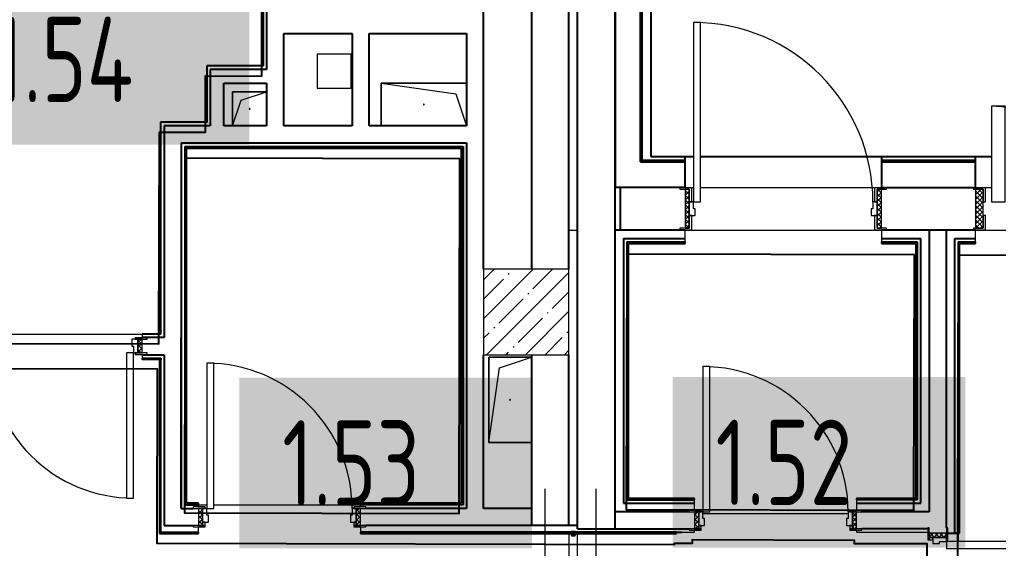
# Model space of a CAD drawing. Header units: millimetres. Extents: x 3914 to 443608, y -156176 to 78197.
# Drawn here: x 107740 to 113472, y -124547 to -121450 of the extents above; entities that cross this region are included whole.
import ezdxf

# ---------------------------------------------------------------- set-up
doc = ezdxf.new("R2010")
doc.units = ezdxf.units.MM
doc.linetypes.add('200_ШТРИХ__ш1_п0_6_', pattern=[160, 100, -60])
for name, color, linetype, lineweight in [('A-DOOR-1', 7, 'Continuous', 5), ('A-DOOR-2', 7, '200_ШТРИХ__ш1_п0_6_', 5), ('A-DOOR-FRAM-2', 7, 'Continuous', 5), ('A-FLOR', 7, 'Continuous', 9), ('A-GENM', 7, 'Continuous', 9), ('S-COLS-1', 7, 'Continuous', 5), ('Оси', 7, 'Continuous', 9)]:
    doc.layers.add(name, color=color, linetype=linetype, lineweight=lineweight)
doc.layers.add('A-DOOR-FRAM-1', color=7, linetype='Continuous', lineweight=5, true_color=0xc0c0c0)
doc.styles.add('СПДС', font='ГОСТ тип А.ttf', dxfattribs={"width": 0.9})
pattern_1 = [(135, (1826.41, 114.685), (-14.14214, -14.14214), []), (225, (1826.41, 114.685), (14.14214, -14.14214), [])]
pattern_2 = [(45, (-296.384, 114.685), (-14.1421, 14.1421), []), (135, (-296.384, 114.685), (-14.1421, -14.1421), [])]

# ---------------------------------------------------------------- blocks, each defined once
blk = doc.blocks.new('BSC_Колонна _Прямоугольная - 500х500-23287078-Объем проектирования 1 этажа')
at = {"layer": 'S-COLS-1'}
h = blk.add_hatch(dxfattribs=at)
h.set_pattern_fill('FP_32', color=256, style=0, pattern_type=2)
h.set_pattern_definition([(45, (-84450, -22950), (-114.04925, 114.04925), []), (45, (-84335.95, -22950), (-114.04925, 114.04925), [201.613, -40.323, 6.706, -33.617])])
h.paths.add_polyline_path([(-187.2, -250), (250, -250), (250, 250), (-250, 250), (-250, -250)])
for p, q in [((250, 250), (-250, 250)), ((-250, 250), (-250, -250)), ((250, -250), (250, 250)), ((-250, -250), (250, -250))]:
    blk.add_line(p, q, dxfattribs=at)
blk = doc.blocks.new('110_Дверь_СКБ_2Ст_Внутренняя - ДН-7д_л__ ДОО_Дв_1450x2100h_Загрузочная_ Помещение холодильных камер-21737406-Объем проектирования 1 этажа')
at = {"layer": 'A-DOOR-2'}
h = blk.add_hatch(dxfattribs=at)
h.set_pattern_fill('FP_42', color=256, style=0, pattern_type=2)
h.set_pattern_definition([(135, (1471.41, 189.685), (-14.14214, -14.14214), []), (225, (1471.41, 189.685), (14.14214, -14.14214), [])])
h.paths.add_polyline_path([(862.5, -115), (862.5, 115), (817.5, 115), (817.5, -115)])
at = {"layer": 'A-DOOR-FRAM-2'}
h = blk.add_hatch(dxfattribs=at)
h.set_pattern_fill('FP_43', color=256, style=0, pattern_type=2)
h.set_pattern_definition([(45, (-651.384, 189.685), (-14.1421, 14.1421), []), (135, (-651.384, 189.685), (-14.1421, -14.1421), [])])
h.paths.add_polyline_path([(-792.5, -115), (-792.5, 115), (-837.5, 115), (-837.5, -115)])
at = {"layer": 'A-DOOR-1'}
for p, q in [((767.5, 990), (687.5, 990)), ((687.5, 990), (687.5, 40)), ((767.5, 40), (767.5, 990)), ((-742.5, 600), (-742.5, 40)), ((-662.5, 600), (-742.5, 600)), ((-662.5, 40), (-662.5, 600)), ((-777.5, 123), (-847.5, 123)), ((-847.5, 123), (-847.5, 115)), ((-847.5, 115), (-792.5, 115)), ((-792.5, 115), (-792.5, 40)), ((-777.5, 40), (-777.5, 123)), ((872.5, 123), (802.5, 123)), ((802.5, 123), (802.5, 40)), ((817.5, 40), (817.5, 115)), ((817.5, 115), (872.5, 115)), ((872.5, 115), (872.5, 123)), ((-792.5, 40), (-777.5, 40)), ((-742.5, 40), (-662.5, 40)), ((687.5, 40), (767.5, 40)), ((802.5, 40), (817.5, 40)), ((-777.5, -40), (-792.5, -40)), ((-792.5, -40), (-792.5, -115)), ((-777.5, -123), (-777.5, -40)), ((817.5, -40), (802.5, -40)), ((802.5, -40), (802.5, -123)), ((817.5, -115), (817.5, -40)), ((-847.5, -115), (-847.5, -123)), ((-792.5, -115), (-847.5, -115)), ((-847.5, -123), (-777.5, -123)), ((802.5, -123), (872.5, -123)), ((872.5, -115), (817.5, -115)), ((872.5, -123), (872.5, -115))]:
    blk.add_line(p, q, dxfattribs=at)
for centre, radius, start, end in [((767.5, 40), 950, 90, 180), ((-742.5, 40), 560, 0, 90)]:
    blk.add_arc(centre, radius, start, end, dxfattribs=at)
at = {"layer": 'A-DOOR-FRAM-1'}
for p, q in [((-792.5, 115), (-837.5, 115)), ((-837.5, 115), (-837.5, -115)), ((-792.5, -115), (-792.5, 115)), ((862.5, 115), (817.5, 115)), ((817.5, 115), (817.5, -115)), ((862.5, -115), (862.5, 115)), ((-837.5, -115), (-792.5, -115)), ((817.5, -115), (862.5, -115))]:
    blk.add_line(p, q, dxfattribs=at)
blk = doc.blocks.new('110_Дверь_СКБ_1Ст_Внутренняя1 - ДН-6д_ ДОО_Дв_1150x2100-24253098-Объем проектирования 1 этажа')
at = {"layer": 'A-DOOR-2'}
h = blk.add_hatch(dxfattribs=at)
h.set_pattern_fill('FP_46', color=256, style=0, pattern_type=2)
h.set_pattern_definition([(135, (1726.41, 189.685), (-14.14214, -14.14214), []), (225, (1726.41, 189.685), (14.14214, -14.14214), [])])
h.paths.add_polyline_path([(562.5, -115), (587.5, -115), (587.5, 115), (562.5, 115), (562.5, 22.3)])
at = {"layer": 'A-DOOR-FRAM-2'}
h = blk.add_hatch(dxfattribs=at)
h.set_pattern_fill('FP_47', color=256, style=0, pattern_type=2)
h.set_pattern_definition([(45, (-396.384, 189.685), (-14.1421, 14.1421), []), (135, (-396.384, 189.685), (-14.1421, -14.1421), [])])
h.paths.add_polyline_path([(-537.5, -115), (-537.5, 115), (-562.5, 115), (-562.5, -115)])
at = {"layer": 'A-DOOR-1'}
for p, q in [((-512.5, 1090), (-512.5, 40)), ((-472.5, 1090), (-512.5, 1090)), ((-472.5, 40), (-472.5, 1090)), ((-522.5, 123), (-592.5, 123)), ((-592.5, 123), (-592.5, 115)), ((-592.5, 115), (-537.5, 115)), ((-537.5, 115), (-537.5, 40)), ((-522.5, 40), (-522.5, 123)), ((617.5, 123), (547.5, 123)), ((547.5, 123), (547.5, 40)), ((562.5, 40), (562.5, 115)), ((562.5, 115), (617.5, 115)), ((617.5, 115), (617.5, 123)), ((-537.5, 40), (-522.5, 40)), ((-512.5, 40), (-472.5, 40)), ((547.5, 40), (562.5, 40)), ((-522.5, -40), (-537.5, -40)), ((-537.5, -40), (-537.5, -115)), ((-522.5, -123), (-522.5, -40)), ((562.5, -40), (547.5, -40)), ((547.5, -40), (547.5, -123)), ((562.5, -115), (562.5, -40)), ((-592.5, -115), (-592.5, -123)), ((-537.5, -115), (-592.5, -115)), ((-592.5, -123), (-522.5, -123)), ((547.5, -123), (617.5, -123)), ((617.5, -115), (562.5, -115)), ((617.5, -123), (617.5, -115))]:
    blk.add_line(p, q, dxfattribs=at)
blk.add_arc((-512.5, 40), 1050, 360, 90, dxfattribs=at)
at = {"layer": 'A-DOOR-FRAM-1'}
for p, q in [((-537.5, 115), (-562.5, 115)), ((-562.5, 115), (-562.5, -115)), ((-537.5, -115), (-537.5, 115)), ((587.5, 115), (562.5, 115)), ((562.5, 115), (562.5, -115)), ((587.5, -115), (587.5, 115)), ((-512.5, 40), (-537.5, 40)), ((-537.5, 40), (-537.5, -40)), ((-512.5, 0), (-512.5, 40)), ((-502.5, 0), (-512.5, 0)), ((-502.5, -40), (-502.5, 0)), ((537.5, 0), (527.5, 0)), ((527.5, 0), (527.5, -40)), ((537.5, 40), (537.5, 0)), ((562.5, 40), (537.5, 40)), ((562.5, -40), (562.5, 40)), ((-537.5, -40), (-502.5, -40)), ((527.5, -40), (562.5, -40)), ((-562.5, -115), (-537.5, -115)), ((562.5, -115), (587.5, -115))]:
    blk.add_line(p, q, dxfattribs=at)
blk = doc.blocks.new('110_Дверь_СКБ_1Ст_Внутренняя1 - Д-8_п_ 950x2100h_охрана 2-32213875-Объем проектирования 1 этажа')
at = {"layer": 'A-DOOR-2'}
h = blk.add_hatch(dxfattribs=at)
h.set_pattern_fill('FP_48', color=256, style=0, pattern_type=2)
h.set_pattern_definition(pattern_1)
h.paths.add_polyline_path([(465.3, -50), (487.5, -50), (487.5, 50), (462.5, 50), (462.5, -50)])
at = {"layer": 'A-DOOR-FRAM-2'}
h = blk.add_hatch(dxfattribs=at)
h.set_pattern_fill('FP_49', color=256, style=0, pattern_type=2)
h.set_pattern_definition(pattern_2)
h.paths.add_polyline_path([(-462.5, -50), (-437.5, -49.3), (-437.5, 50), (-462.5, 50), (-462.5, -7.7)])
at = {"layer": 'A-DOOR-1'}
for p, q in [((-412.5, 900), (-412.5, 50)), ((-372.5, 900), (-412.5, 900)), ((-372.5, 50), (-372.5, 900)), ((-412.5, 50), (-372.5, 50))]:
    blk.add_line(p, q, dxfattribs=at)
blk.add_arc((-412.5, 50), 850, 360, 90, dxfattribs=at)
at = {"layer": 'A-DOOR-FRAM-1'}
for p, q in [((-422.5, 58), (-492.5, 58)), ((-492.5, 58), (-492.5, 50)), ((-422.5, 50), (-422.5, 58)), ((517.5, 58), (447.5, 58)), ((447.5, 58), (447.5, 50)), ((517.5, 50), (517.5, 58)), ((-492.5, 50), (-422.5, 50)), ((-437.5, 50), (-462.5, 50)), ((-462.5, 50), (-462.5, -50)), ((-412.5, 50), (-437.5, 50)), ((-437.5, 50), (-437.5, -30)), ((-437.5, -50), (-437.5, 50)), ((-422.5, 50), (-437.5, 50)), ((-437.5, 50), (-437.5, 49)), ((-437.5, 49), (-422.5, 49)), ((-422.5, 49), (-422.5, 50)), ((-412.5, 10), (-412.5, 50)), ((-402.5, 10), (-412.5, 10)), ((-402.5, -30), (-402.5, 10)), ((437.5, 10), (427.5, 10)), ((427.5, 10), (427.5, -30)), ((437.5, 50), (437.5, 10)), ((462.5, 50), (437.5, 50)), ((462.5, 50), (447.5, 50)), ((447.5, 50), (447.5, 49)), ((447.5, 50), (517.5, 50)), ((447.5, 49), (462.5, 49)), ((462.5, -30), (462.5, 50)), ((487.5, 50), (462.5, 50)), ((462.5, 50), (462.5, -50)), ((462.5, 49), (462.5, 50)), ((487.5, -50), (487.5, 50)), ((-422.5, -50), (-492.5, -50)), ((-492.5, -50), (-492.5, -58)), ((-462.5, -50), (-437.5, -50)), ((-437.5, -30), (-402.5, -30)), ((-422.5, -30), (-437.5, -30)), ((-437.5, -30), (-437.5, -50)), ((-437.5, -50), (-422.5, -50)), ((-422.5, -50), (-422.5, -30)), ((-422.5, -58), (-422.5, -50)), ((427.5, -30), (462.5, -30)), ((462.5, -30), (447.5, -30)), ((447.5, -30), (447.5, -50)), ((447.5, -50), (462.5, -50)), ((517.5, -50), (447.5, -50)), ((447.5, -50), (447.5, -58)), ((462.5, -50), (462.5, -30)), ((462.5, -50), (487.5, -50)), ((517.5, -58), (517.5, -50)), ((-492.5, -58), (-422.5, -58)), ((447.5, -58), (517.5, -58))]:
    blk.add_line(p, q, dxfattribs=at)
blk = doc.blocks.new('110_Дверь_СКБ_1Ст_Внутренняя1 - Д-9_ ДОО_Дв_950x2100h_Цеха_ ПУИ_ Помещение персонала_ Моечные_ Тамбур-18976848-Объем проектирования 1 этажа')
at = {"layer": 'A-DOOR-2'}
h = blk.add_hatch(dxfattribs=at)
h.set_pattern_fill('FP_48', color=256, style=0, pattern_type=2)
h.set_pattern_definition(pattern_1)
h.paths.add_polyline_path([(462.5, 40), (462.5, -40), (487.5, -40), (487.5, 40)])
at = {"layer": 'A-DOOR-FRAM-2'}
h = blk.add_hatch(dxfattribs=at)
h.set_pattern_fill('FP_49', color=256, style=0, pattern_type=2)
h.set_pattern_definition(pattern_2)
h.paths.add_polyline_path([(-462.5, 40), (-462.2, -40), (-437.5, -40), (-437.5, 40), (-462.2, 40)])
at = {"layer": 'A-DOOR-1'}
for p, q in [((-412.5, 890), (-412.5, 40)), ((-372.5, 890), (-412.5, 890)), ((-372.5, 40), (-372.5, 890)), ((-422.5, 48), (-492.5, 48)), ((-492.5, 48), (-492.5, 40)), ((-492.5, 40), (-437.5, 40)), ((-437.5, 40), (-422.5, 40)), ((-422.5, 40), (-422.5, 48)), ((-412.5, 40), (-372.5, 40)), ((517.5, 48), (447.5, 48)), ((447.5, 48), (447.5, 40)), ((447.5, 40), (462.5, 40)), ((462.5, 40), (517.5, 40)), ((517.5, 40), (517.5, 48)), ((-492.5, -40), (-492.5, -48)), ((-437.5, -40), (-492.5, -40)), ((-492.5, -48), (-422.5, -48)), ((-422.5, -40), (-437.5, -40)), ((-422.5, -48), (-422.5, -40)), ((462.5, -40), (447.5, -40)), ((447.5, -40), (447.5, -48)), ((447.5, -48), (517.5, -48)), ((517.5, -40), (462.5, -40)), ((517.5, -48), (517.5, -40))]:
    blk.add_line(p, q, dxfattribs=at)
blk.add_arc((-412.5, 40), 850, 360, 90, dxfattribs=at)
at = {"layer": 'A-DOOR-FRAM-1'}
for p, q in [((-437.5, 40), (-462.5, 40)), ((-462.5, 40), (-462.5, -40)), ((-412.5, 40), (-437.5, 40)), ((-437.5, 40), (-437.5, -40)), ((-437.5, -40), (-437.5, 40)), ((-412.5, 0), (-412.5, 40)), ((-402.5, 0), (-412.5, 0)), ((-402.5, -40), (-402.5, 0)), ((437.5, 0), (427.5, 0)), ((427.5, 0), (427.5, -40)), ((437.5, 40), (437.5, 0)), ((462.5, 40), (437.5, 40)), ((462.5, -40), (462.5, 40)), ((487.5, 40), (462.5, 40)), ((462.5, 40), (462.5, -40)), ((487.5, -40), (487.5, 40)), ((-462.5, -40), (-437.5, -40)), ((-437.5, -40), (-402.5, -40)), ((427.5, -40), (462.5, -40)), ((462.5, -40), (487.5, -40))]:
    blk.add_line(p, q, dxfattribs=at)
blk = doc.blocks.new('110_Дверь_СКБ_2Ст - Д-10а_ СОШ_Дв_1450x2100h_Горячий цех-25784455-Объем проектирования 1 этажа')
at = {"layer": 'A-DOOR-2'}
h = blk.add_hatch(dxfattribs=at)
h.set_pattern_fill('FP_56', color=256, style=0, pattern_type=2)
h.set_pattern_definition([(135, (1601.41, 114.685), (-14.14214, -14.14214), []), (225, (1601.41, 114.685), (14.14214, -14.14214), [])])
h.paths.add_polyline_path([(712.5, -50), (712.5, 50), (687.5, 50), (687.5, -50)])
at = {"layer": 'A-DOOR-FRAM-2'}
h = blk.add_hatch(dxfattribs=at)
h.set_pattern_fill('FP_57', color=256, style=0, pattern_type=2)
h.set_pattern_definition([(45, (-521.384, 114.685), (-14.1421, 14.1421), []), (135, (-521.384, 114.685), (-14.1421, -14.1421), [])])
h.paths.add_polyline_path([(-662.5, -50), (-662.5, 50), (-687.5, 50), (-687.5, -50)])
at = {"layer": 'A-DOOR-1'}
for p, q in [((662.5, 950), (622.5, 950)), ((622.5, 950), (622.5, 50)), ((662.5, 50), (662.5, 950)), ((-637.5, 450), (-637.5, 50)), ((-597.5, 450), (-637.5, 450)), ((-597.5, 50), (-597.5, 450)), ((-637.5, 50), (-597.5, 50)), ((622.5, 50), (662.5, 50))]:
    blk.add_line(p, q, dxfattribs=at)
for centre, radius, start, end in [((662.5, 50), 900, 90, 180), ((-637.5, 50), 400, 0, 90)]:
    blk.add_arc(centre, radius, start, end, dxfattribs=at)
at = {"layer": 'A-DOOR-FRAM-1'}
for p, q in [((-647.5, 58), (-717.5, 58)), ((-717.5, 58), (-717.5, 50)), ((-647.5, 50), (-647.5, 58)), ((742.5, 58), (672.5, 58)), ((672.5, 58), (672.5, 50)), ((742.5, 50), (742.5, 58)), ((-717.5, 50), (-647.5, 50)), ((-662.5, 50), (-687.5, 50)), ((-687.5, 50), (-687.5, -50)), ((-637.5, 50), (-662.5, 50)), ((-662.5, 50), (-662.5, -30)), ((-662.5, -50), (-662.5, 50)), ((-637.5, 10), (-637.5, 50)), ((-627.5, 10), (-637.5, 10)), ((-627.5, -30), (-627.5, 10)), ((662.5, 10), (652.5, 10)), ((652.5, 10), (652.5, -30)), ((662.5, 50), (662.5, 10)), ((687.5, 50), (662.5, 50)), ((672.5, 50), (742.5, 50)), ((687.5, -30), (687.5, 50)), ((712.5, 50), (687.5, 50)), ((687.5, 50), (687.5, -50)), ((712.5, -50), (712.5, 50)), ((-647.5, -50), (-717.5, -50)), ((-717.5, -50), (-717.5, -58)), ((-687.5, -50), (-662.5, -50)), ((-662.5, -30), (-627.5, -30)), ((-647.5, -30), (-662.5, -30)), ((-662.5, -30), (-662.5, -50)), ((-662.5, -50), (-647.5, -50)), ((-647.5, -50), (-647.5, -30)), ((-647.5, -58), (-647.5, -50)), ((652.5, -30), (687.5, -30)), ((687.5, -30), (672.5, -30)), ((672.5, -30), (672.5, -50)), ((672.5, -50), (687.5, -50)), ((742.5, -50), (672.5, -50)), ((672.5, -50), (672.5, -58)), ((687.5, -50), (687.5, -30)), ((687.5, -50), (712.5, -50)), ((742.5, -58), (742.5, -50)), ((-717.5, -58), (-647.5, -58)), ((672.5, -58), (742.5, -58))]:
    blk.add_line(p, q, dxfattribs=at)
blk = doc.blocks.new('110_Дверь_СКБ_1Ст_Внутренняя1 - Д-7_п__950x2100h_Туалет-32105350-Объем проектирования 1 этажа')
at = {"layer": 'A-DOOR-2'}
h = blk.add_hatch(dxfattribs=at)
h.set_pattern_fill('FP_48', color=256, style=0, pattern_type=2)
h.set_pattern_definition(pattern_1)
h.paths.add_polyline_path([(463.3, -50), (487.5, -50), (487.5, 50), (462.5, 49.2), (462.5, -50)])
at = {"layer": 'A-DOOR-FRAM-2'}
h = blk.add_hatch(dxfattribs=at)
h.set_pattern_fill('FP_49', color=256, style=0, pattern_type=2)
h.set_pattern_definition(pattern_2)
h.paths.add_polyline_path([(-437.5, -50), (-437.5, 50), (-462.5, 50), (-462.5, -50)])
at = {"layer": 'A-DOOR-1'}
for p, q in [((-412.5, 900), (-412.5, 50)), ((-372.5, 900), (-412.5, 900)), ((-372.5, 50), (-372.5, 900)), ((-412.5, 50), (-372.5, 50))]:
    blk.add_line(p, q, dxfattribs=at)
blk.add_arc((-412.5, 50), 850, 360, 90, dxfattribs=at)
at = {"layer": 'A-DOOR-FRAM-1'}
for p, q in [((-422.5, 58), (-492.5, 58)), ((-492.5, 58), (-492.5, 50)), ((-422.5, 50), (-422.5, 58)), ((517.5, 58), (447.5, 58)), ((447.5, 58), (447.5, 50)), ((517.5, 50), (517.5, 58)), ((-492.5, 50), (-422.5, 50)), ((-437.5, 50), (-462.5, 50)), ((-462.5, 50), (-462.5, -50)), ((-412.5, 50), (-437.5, 50)), ((-437.5, 50), (-437.5, -30)), ((-437.5, -50), (-437.5, 50)), ((-422.5, 50), (-437.5, 50)), ((-437.5, 50), (-437.5, 49)), ((-437.5, 49), (-422.5, 49)), ((-422.5, 49), (-422.5, 50)), ((-412.5, 10), (-412.5, 50)), ((-402.5, 10), (-412.5, 10)), ((-402.5, -30), (-402.5, 10)), ((437.5, 10), (427.5, 10)), ((427.5, 10), (427.5, -30)), ((437.5, 50), (437.5, 10)), ((462.5, 50), (437.5, 50)), ((462.5, 50), (447.5, 50)), ((447.5, 50), (447.5, 49)), ((447.5, 50), (517.5, 50)), ((447.5, 49), (462.5, 49)), ((462.5, -30), (462.5, 50)), ((487.5, 50), (462.5, 50)), ((462.5, 50), (462.5, -50)), ((462.5, 49), (462.5, 50)), ((487.5, -50), (487.5, 50)), ((-422.5, -50), (-492.5, -50)), ((-492.5, -50), (-492.5, -58)), ((-462.5, -50), (-437.5, -50)), ((-437.5, -30), (-402.5, -30)), ((-422.5, -30), (-437.5, -30)), ((-437.5, -30), (-437.5, -50)), ((-437.5, -50), (-422.5, -50)), ((-422.5, -50), (-422.5, -30)), ((-422.5, -58), (-422.5, -50)), ((427.5, -30), (462.5, -30)), ((462.5, -30), (447.5, -30)), ((447.5, -30), (447.5, -50)), ((447.5, -50), (462.5, -50)), ((517.5, -50), (447.5, -50)), ((447.5, -50), (447.5, -58)), ((462.5, -50), (462.5, -30)), ((462.5, -50), (487.5, -50)), ((517.5, -58), (517.5, -50)), ((-492.5, -58), (-422.5, -58)), ((447.5, -58), (517.5, -58))]:
    blk.add_line(p, q, dxfattribs=at)
blk = doc.blocks.new('GM_Отверстие прямоугольное _в плите_ - Отверстие-21613015-Объем проектирования 1 этажа')
at = {"layer": 'A-GENM'}
for p, q in [((-125, -250), (-125, 250)), ((-125, 250), (125, 250)), ((125, 250), (-125, 250)), ((-125, 250), (-125, -250)), ((-62.5, 187.5), (125, 250)), ((-125, -250), (-62.5, 187.5)), ((125, -250), (-125, -250)), ((-125, -250), (125, -250))]:
    blk.add_line(p, q, dxfattribs=at)
for start, end in [(360, 180), (180, 360)]:
    blk.add_arc((0, 0), 2.5, start, end, dxfattribs=at)
blk = doc.blocks.new('GM_Отверстие прямоугольное _в плите_ - Отверстие-V129-Объем проектирования 1 этажа')
at = {"layer": 'A-GENM'}
for p, q in [((-125, -250), (-125, 250)), ((-125, 250), (-125, -250)), ((-62.5, 187.5), (125, 250)), ((-125, -250), (-62.5, 187.5)), ((125, -250), (-125, -250)), ((-125, -250), (125, -250))]:
    blk.add_line(p, q, dxfattribs=at)
for start, end in [(360, 180), (180, 360)]:
    blk.add_arc((0, 0), 2.5, start, end, dxfattribs=at)
blk = doc.blocks.new('GM_Отверстие прямоугольное _в плите_ - Отверстие-V161-Объем проектирования 1 этажа')
at = {"layer": 'A-GENM'}
for p, q in [((-100, -100), (-100, 100)), ((-100, 100), (100, 100)), ((100, 100), (-100, 100)), ((-100, 100), (-100, -100)), ((-50, 50), (100, 100)), ((-100, -100), (-50, 50))]:
    blk.add_line(p, q, dxfattribs=at)
for start, end in [(360, 180), (180, 360)]:
    blk.add_arc((0, 0), 2.5, start, end, dxfattribs=at)

msp = doc.modelspace()

# ---------------------------------------------------------------- linework, layer by layer
for p, q in [((111380, -118762.7), (111380, -122279.7)), ((111385, -122274.7), (111385, -118762.7)), ((111227, -118782.7), (111227, -122432.7)), ((111377, -122282.7), (111377, -118782.7)), ((111437, -118832.7), (111437, -122252.7)), ((110457, -122912.7), (110457, -119012.7)), ((111007, -124432.7), (111007, -119012.7)), ((111227, -124432.7), (111227, -119012.7)), ((110957, -122912.7), (110957, -119512.7)), ((110737, -119632.7), (110737, -122912.7)), ((109166, -120262.7), (109166, -121721.7)), ((109187, -120292.7), (109187, -121742.7)), ((109287, -122072.7), (109287, -121532.7)), ((109287, -121532.7), (109687, -121532.7)), ((109687, -121532.7), (109687, -122072.7)), ((109787, -121532.7), (110357, -121532.7)), ((109787, -122072.7), (109787, -121532.7)), ((110357, -121532.7), (110357, -122072.7)), ((108836, -121721.7), (108836, -122051.7)), ((109166, -121721.7), (108836, -121721.7)), ((108837, -121742.7), (108837, -121740.4)), ((109187, -121742.7), (108857, -121742.7)), ((108857, -121742.7), (108857, -122072.7)), ((109167, -121722.7), (109166, -121722.7)), ((108937, -121822.7), (109187, -121822.7)), ((108937, -122072.7), (108937, -121822.7)), ((109187, -121822.7), (109187, -122072.7)), ((108566, -122051.7), (108566, -123291.7)), ((108836, -122051.7), (108566, -122051.7)), ((108857, -122072.7), (108587, -122072.7)), ((108587, -122072.7), (108587, -123312.7)), ((108837, -122051.7), (108837, -122052.7)), ((109187, -122072.7), (108937, -122072.7)), ((109687, -122072.7), (109287, -122072.7)), ((110357, -122072.7), (109787, -122072.7)), ((108687, -122172.7), (110357, -122172.7)), ((108687, -122172.7), (108687, -124312.7)), ((108707, -122192.7), (110337, -122192.7)), ((108707, -122192.7), (108707, -124292.7)), ((108718, -122203.7), (110326, -122203.7)), ((108718, -124281.7), (108718, -122203.7)), ((110326, -122203.7), (110326, -124281.7)), ((110337, -122192.7), (110337, -124292.7)), ((110357, -122172.7), (110357, -124312.7)), ((111437, -122252.7), (111687, -122252.7)), ((111637, -122274.7), (111637, -122252.7)), ((111727, -122252.7), (113432, -122252.7)), ((112787, -122252.7), (112787, -122274.7)), ((113337, -122274.7), (113337, -122252.7)), ((111377, -122282.7), (111637, -122282.7)), ((111380, -122279.7), (111637, -122279.7)), ((111637, -122274.7), (111385, -122274.7)), ((111637, -122282.7), (111637, -122274.7)), ((111637, -122432.7), (111637, -122282.7)), ((113337, -122274.7), (112787, -122274.7)), ((112787, -122274.7), (112787, -122282.7)), ((112787, -122279.7), (113337, -122279.7)), ((112787, -122282.7), (112787, -122432.7)), ((112787, -122282.7), (113337, -122282.7)), ((113337, -122282.7), (113337, -122274.7)), ((113337, -122432.7), (113337, -122282.7)), ((111637, -122432.7), (111227, -122432.7)), ((111257, -122432.7), (111257, -122682.7)), ((112787, -122432.7), (113337, -122432.7)), ((111637, -122682.7), (111227, -122682.7)), ((113337, -122682.7), (112787, -122682.7)), ((113067, -122682.7), (113067, -124332.7)), ((113167, -124427.7), (113167, -122682.7)), ((111277, -122732.7), (111277, -124282.7)), ((111277, -122732.7), (111637, -122732.7)), ((111297, -122752.7), (111637, -122752.7)), ((111297, -122752.7), (111297, -124262.7)), ((111305, -122760.7), (111637, -122760.7)), ((111305, -124254.7), (111305, -122760.7)), ((111637, -122760.7), (111637, -122752.7)), ((112787, -122732.7), (113017, -122732.7)), ((112787, -122752.7), (112787, -122760.7)), ((112787, -122752.7), (112997, -122752.7)), ((112787, -122760.7), (112989, -122760.7)), ((112989, -122760.7), (112989, -124254.7)), ((112997, -122752.7), (112997, -124262.7)), ((113017, -124282.7), (113017, -122732.7)), ((113217, -124457.7), (113217, -122732.7)), ((113217, -122732.7), (113337, -122732.7)), ((113237, -122752.7), (113337, -122752.7)), ((113237, -122752.7), (113237, -124457.7)), ((113245, -124457.7), (113245, -122760.7)), ((113245, -122760.7), (113337, -122760.7)), ((113337, -122760.7), (113337, -122752.7)), ((108566, -123291.7), (108457, -123291.7)), ((108457, -123291.7), (108457, -123292.7)), ((108567, -123292.7), (108567, -123291.7)), ((108587, -123312.7), (108457, -123312.7)), ((108687, -124312.7), (108687, -123312.7)), ((108457, -123412.7), (108587, -123412.7)), ((108457, -123432.7), (108567, -123432.7)), ((108457, -123432.7), (108457, -123440.7)), ((108567, -123440.7), (108457, -123440.7)), ((108559, -123440.7), (108559, -124460.7)), ((108567, -123432.7), (108567, -123440.7)), ((108567, -124452.7), (108567, -123440.7)), ((108587, -123412.7), (108587, -124412.7)), ((110457, -124312.7), (110457, -123412.7)), ((110737, -123412.7), (110737, -124412.7)), ((110957, -124412.7), (110957, -123412.7)), ((111297, -124262.7), (111691.7, -124262.7)), ((111691.7, -124254.7), (111305, -124254.7)), ((111691.7, -124262.7), (111691.7, -124254.7)), ((112641.7, -124254.7), (112641.7, -124262.7)), ((112989, -124254.7), (112641.7, -124254.7)), ((112997, -124262.7), (112641.7, -124262.7)), ((108687, -124312.7), (108757, -124312.7)), ((108707, -124292.7), (108787, -124292.7)), ((108787, -124281.7), (108718, -124281.7)), ((108787, -124292.7), (108787, -124281.7)), ((108787, -124304.7), (108787, -124292.7)), ((110326, -124281.7), (109737, -124281.7)), ((109737, -124281.7), (109737, -124292.7)), ((110337, -124292.7), (109737, -124292.7)), ((110357, -124312.7), (109767, -124312.7)), ((110737, -124312.7), (110457, -124312.7)), ((111277, -124282.7), (111691.7, -124282.7)), ((112641.7, -124282.7), (113017, -124282.7)), ((111661.7, -124332.7), (111227, -124332.7)), ((113067, -124332.7), (112671.7, -124332.7)), ((108587, -124412.7), (108757, -124412.7)), ((111007, -124412.7), (109767, -124412.7)), ((111007, -124432.7), (111661.7, -124432.7)), ((113059, -124432.7), (112671.7, -124432.7)), ((108559, -124460.7), (108787, -124460.7)), ((108567, -124452.7), (108787, -124452.7)), ((108787, -124460.7), (108787, -124452.7)), ((111587, -124452.7), (109737, -124452.7)), ((109737, -124452.7), (109737, -124460.7)), ((109737, -124460.7), (111587, -124460.7)), ((110993, -124450.7), (110973, -124450.7)), ((110973, -124450.7), (110973, -124470.7)), ((110973, -124470.7), (110993, -124470.7)), ((110993, -124470.7), (110993, -124450.7)), ((111587, -124452.7), (111615.2, -124452.7)), ((111587, -124460.7), (111587, -124452.7)), ((113175, -124457.7), (113217, -124457.7)), ((113217, -124457.7), (113245, -124457.7))]:
    msp.add_line(p, q)
at = {"flags": 128}
for points in [[(109159.3, -121780.9), (109165.1, -119312.9), (107677.1, -119309.4), (107676.3, -119639.4), (107026.3, -119637.9), (107018.6, -122945.9), (107418.6, -122946.8), (107417.6, -123346.8), (108555.6, -123349.5), (108558.5, -122109.5), (108828.5, -122110.1), (108829.3, -121780.1)], [(110318.2, -122265.6), (108710.2, -122261.8), (108705.3, -124339.8), (110313.3, -124343.6)], [(112979.9, -122828.9), (111295.9, -122824.9), (111292.3, -124318.9), (112976.3, -124322.9)], [(113226.5, -126803.5), (115320.5, -126808.4), (115329.1, -123164.4), (114949.1, -123163.5), (114949.8, -122833.5), (113235.9, -122829.5)]]:
    msp.add_lwpolyline(points, close=True, dxfattribs=at)
msp.add_lwpolyline([(92530.8, -124954.9), (104950.6, -124984), (104948.2, -125984), (111810.4, -126000.1), (111810.3, -126048.1), (112910.3, -126050.7), (112910.4, -126010.7), (113050.4, -126011), (113053.9, -124521), (112628.5, -124520), (112628.6, -124500), (111678.6, -124497.8), (111678.5, -124517.8), (111573.9, -124517.6), (111573.9, -124525.6), (108545.9, -124518.5), (108548.3, -123498.5), (94528.3, -123465.6)], dxfattribs=at)
at = {"layer": 'A-FLOR'}
for p, q in [((109167, -119402.7), (109167, -121722.7)), ((110737, -120132.7), (110737, -122682.7)), ((109682.1, -121652.8), (109482.1, -121652.8)), ((109482.1, -121652.8), (109482.1, -121852.8)), ((109682.1, -121852.8), (109682.1, -121652.8)), ((109166, -121722.7), (108837, -121722.7)), ((108837, -121722.7), (108837, -121740.4)), ((108837, -121742.7), (108837, -122051.7)), ((109482.1, -121852.8), (109682.1, -121852.8)), ((108837, -122052.7), (108567, -122052.7)), ((108567, -122052.7), (108567, -123291.7)), ((111637, -122432.7), (111687, -122432.7)), ((111727, -122432.7), (112787, -122432.7)), ((113337, -122432.7), (113432, -122432.7)), ((110957, -122682.7), (111007, -122682.7)), ((111637, -122682.7), (112787, -122682.7)), ((111637, -122752.7), (111637, -122682.7)), ((112787, -122682.7), (112787, -122752.7)), ((113337, -122682.7), (114959, -122682.7)), ((113337, -122752.7), (113337, -122682.7)), ((107428, -123292.7), (108567, -123292.7)), ((108457, -123292.7), (108457, -123312.7)), ((108457, -123412.7), (108457, -123432.7)), ((111691.7, -124324.7), (111691.7, -124262.7)), ((112641.7, -124262.7), (112641.7, -124324.7)), ((108787, -124292.7), (108837, -124292.7)), ((108877, -124292.7), (109737, -124292.7)), ((109737, -124292.7), (109737, -124304.7)), ((111741.7, -124342.7), (112591.7, -124342.7)), ((108787, -124452.7), (108787, -124420.7)), ((109737, -124420.7), (109737, -124452.7)), ((110957, -124460.7), (110957, -125934.7)), ((111007, -125934.7), (111007, -124460.7)), ((111615.2, -124452.7), (111691.7, -124452.7)), ((111691.7, -124452.7), (111691.7, -124440.7)), ((112641.7, -124440.7), (112641.7, -124452.7)), ((112641.7, -124452.7), (113059, -124452.7)), ((113237, -124457.7), (113237, -124507.7))]:
    msp.add_line(p, q, dxfattribs=at)
at = {"layer": 'Оси'}
for points in [[(110817, -148019), (110817, -143019), (110817, -129197.6), (110817, -124197.6)], [(112280.8, -148019), (112280.8, -147299.5), (111117, -146155.8), (111117, -141155.8), (111117, -129197.6), (111117, -124197.6)]]:
    msp.add_lwpolyline(points, dxfattribs=at)

# ---------------------------------------------------------------- block references
for name, p in [('110_Дверь_СКБ_1Ст_Внутренняя1 - ДН-6д_ ДОО_Дв_1150x2100-24253098-Объем проектирования 1 этажа', (112199.5, -122557.7)), ('110_Дверь_СКБ_2Ст_Внутренняя - ДН-7д_л__ ДОО_Дв_1450x2100h_Загрузочная_ Помещение холодильных камер-21737406-Объем проектирования 1 этажа', (114174.5, -122557.7)), ('GM_Отверстие прямоугольное _в плите_ - Отверстие-V161-Объем проектирования 1 этажа', (109087, -121972.7)), ('BSC_Колонна _Прямоугольная - 500х500-23287078-Объем проектирования 1 этажа', (110707, -123162.7)), ('110_Дверь_СКБ_1Ст_Внутренняя1 - Д-7_п__950x2100h_Туалет-32105350-Объем проектирования 1 этажа', (109249.5, -124362.7)), ('GM_Отверстие прямоугольное _в плите_ - Отверстие-21613015-Объем проектирования 1 этажа', (110612, -123677.7)), ('110_Дверь_СКБ_1Ст_Внутренняя1 - Д-8_п_ 950x2100h_охрана 2-32213875-Объем проектирования 1 этажа', (112154.2, -124382.7))]:
    msp.add_blockref(name, p)
for name, p, rotation in [('GM_Отверстие прямоугольное _в плите_ - Отверстие-V129-Объем проектирования 1 этажа', (110107, -121947.7), 269.9999999999996), ('110_Дверь_СКБ_1Ст_Внутренняя1 - Д-9_ ДОО_Дв_950x2100h_Цеха_ ПУИ_ Помещение персонала_ Моечные_ Тамбур-18976848-Объем проектирования 1 этажа', (107994.5, -123362.7), 180), ('110_Дверь_СКБ_2Ст - Д-10а_ СОШ_Дв_1450x2100h_Горячий цех-25784455-Объем проектирования 1 этажа', (113117, -125145.2), 270)]:
    msp.add_blockref(name, p, dxfattribs=dict(rotation=rotation))

# ---------------------------------------------------------------- texts
at = {"char_height": 500, "attachment_point": 1, "style": 'СПДС', "bg_fill": 1, "box_fill_scale": 1.5, "bg_fill_color": 7, "bg_fill_true_color": 16777215, "bg_fill_transparency": 0}
for s, insert, width in [('1.54', (107580.8, -121433.7), 1255.443), ('1.53', (109277.9, -123796.9), 1212.151), ('1.52', (111815.4, -123793.4), 1212.151)]:
    msp.add_mtext(s, dxfattribs=dict(at, insert=insert, width=width))

doc.saveas('drawing.dxf')
